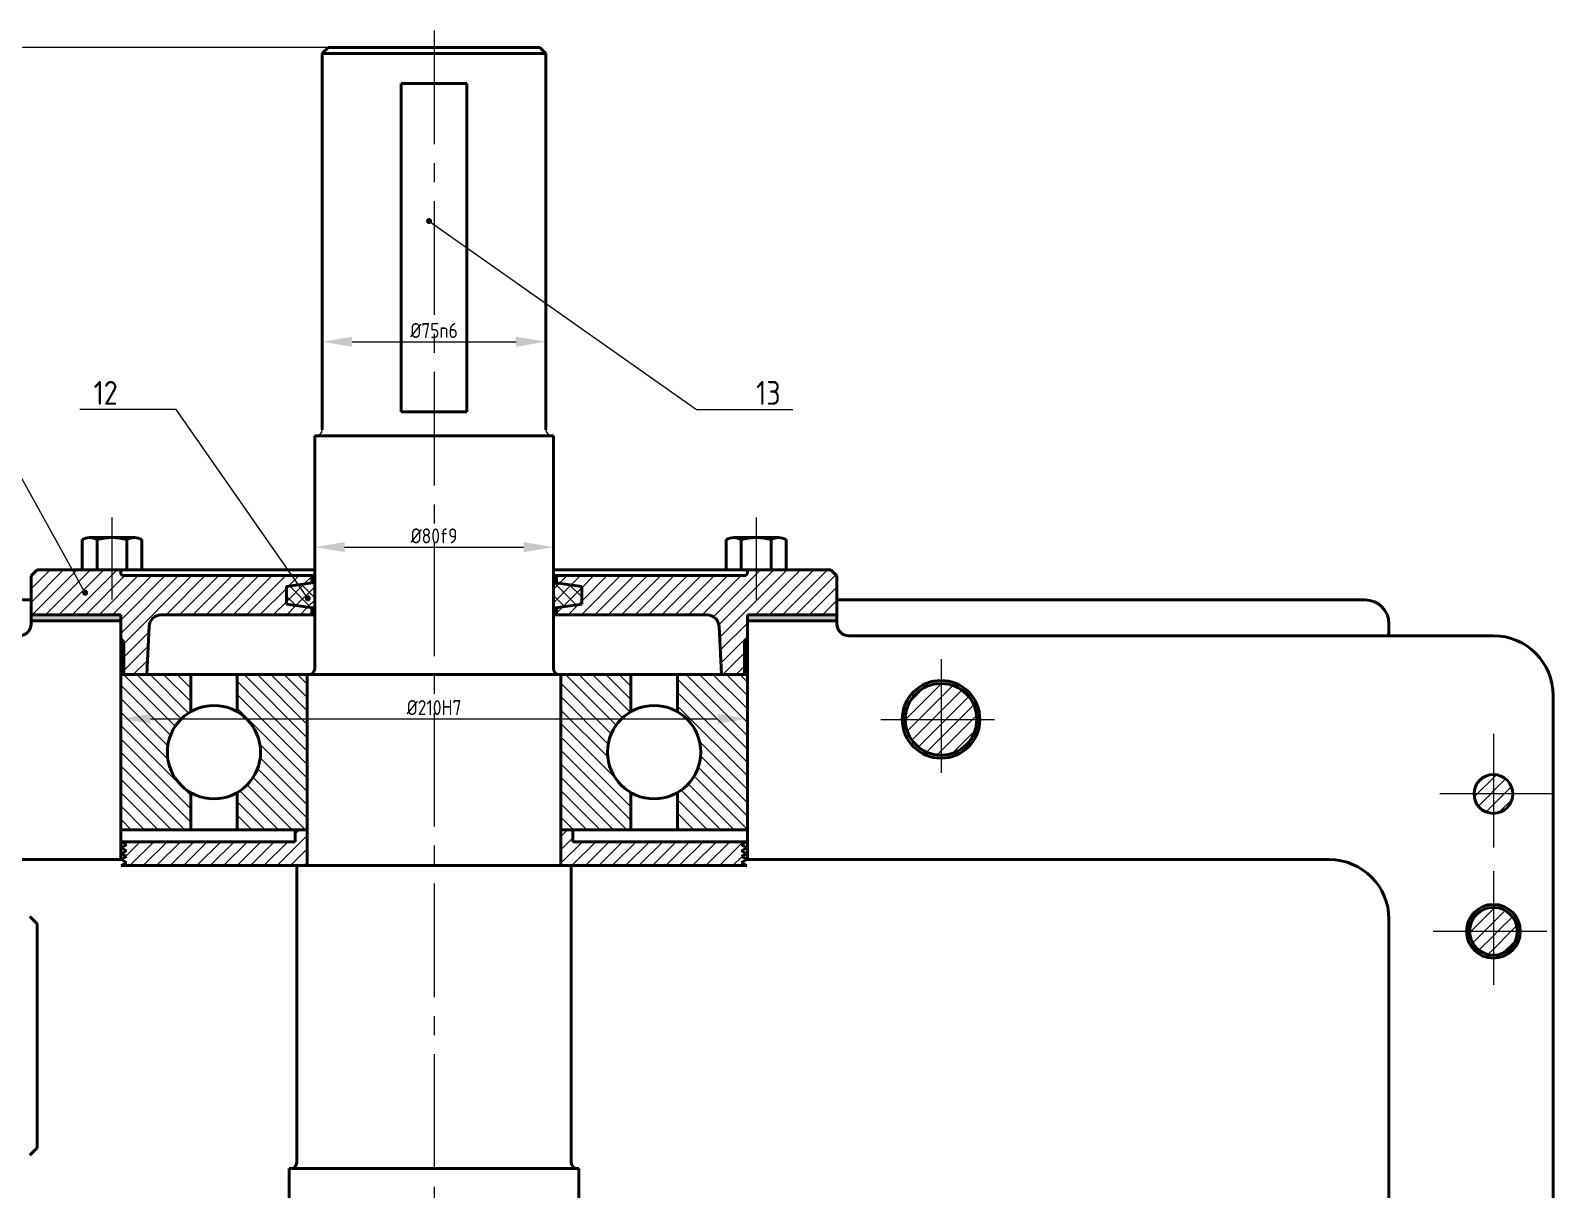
# Model space of a CAD drawing. Header units: millimetres. Extents: x 0 to 1189, y 0 to 841.
# Drawn here: x 464.4 to 719.6, y 207.3 to 401.4 of the extents above; entities that cross this region are included whole.
import ezdxf
from ezdxf import colors
from ezdxf.entities.mleader import LeaderData, LeaderLine
from ezdxf.math import Vec2, Vec3

# ---------------------------------------------------------------- set-up
doc = ezdxf.new("R2010")
doc.units = ezdxf.units.MM
doc.linetypes.add('CENTER2', pattern=[28.575, 19.05, -3.175, 3.175, -3.175])
for name, color, linetype, lineweight in [('中心线', 1, 'CENTER2', 25), ('标注线', 210, 'Continuous', 25), ('粗实线', 7, 'Continuous', 50), ('细实线', 7, 'Continuous', 25)]:
    doc.layers.add(name, color=color, linetype=linetype, lineweight=lineweight)
doc.styles.add('样式 1', font='gbenor.shx', dxfattribs={"bigfont": 'gbcbig.shx'})
doc.dimstyles.new('副本 ISO-25', dxfattribs={"dimtxt": 2.5, "dimasz": 5, "dimexe": 1.25, "dimexo": 0, "dimtad": 1, "dimtoh": 1, "dimlfac": 2, "dimdsep": 46, "dimtxsty": '样式 1', "dimcen": 2.5, "dimadec": 0, "dimazin": 0, "dimtfac": 1, "dimtmove": 0, "dimatfit": 3, "dimfxl": 1, "dimarcsym": 0})
pattern_1 = [(45, (-550.7785, -368.4405), (-1.122532, 1.122532), [])]
pattern_2 = [(135, (-550.7785, -368.4405), (-1.122532, -1.122532), [])]

# ---------------------------------------------------------------- blocks, each defined once
blk = doc.blocks.new('*D25')
at = {"layer": 'Defpoints', "color": 0, "transparency": 16777216}
for p in [(66.16, 398.55), (514.31, 398.55), (66.42, 194.55)]:
    blk.add_point(p, dxfattribs=at)
at = {"layer": '标注线', "color": 0, "lineweight": -2, "transparency": 16777216}
for p, q in [((514.31, 398.55), (64.91, 398.55)), ((66.16, 199.55), (66.16, 393.55)), ((66.42, 194.55), (64.91, 194.55))]:
    blk.add_line(p, q, dxfattribs=at)
at = {"layer": '标注线', "color": 0, "transparency": 16777216}
for points in [[(65.33, 393.55), (66.99, 393.55), (66.16, 398.55)], [(65.33, 199.55), (66.99, 199.55), (66.16, 194.55)]]:
    blk.add_solid(points, dxfattribs=at)
at = {"layer": '标注线', "color": 0, "transparency": 16777216, "insert": (64.28, 296.55), "char_height": 2.5, "attachment_point": 5, "rotation": 90, "style": '样式 1'}
blk.add_mtext('408', dxfattribs=at)
blk = doc.blocks.new('*D26')
at = {"layer": 'Defpoints', "color": 0, "transparency": 16777216}
for p in [(513.31, 349.29), (550.81, 349.29), (550.81, 349.29)]:
    blk.add_point(p, dxfattribs=at)
at = {"layer": '标注线', "color": 0, "lineweight": -2, "transparency": 16777216}
for p, q in [((513.31, 349.29), (513.31, 350.54)), ((550.81, 349.29), (550.81, 350.54)), ((518.31, 349.29), (545.81, 349.29))]:
    blk.add_line(p, q, dxfattribs=at)
at = {"layer": '标注线', "color": 0, "transparency": 16777216}
for points in [[(518.31, 350.13), (518.31, 348.46), (513.31, 349.29)], [(545.81, 350.13), (545.81, 348.46), (550.81, 349.29)]]:
    blk.add_solid(points, dxfattribs=at)
at = {"layer": '标注线', "color": 0, "transparency": 16777216, "insert": (532.06, 351.17), "char_height": 2.5, "attachment_point": 5, "style": '样式 1'}
blk.add_mtext('%%C75n6', dxfattribs=at)
blk = doc.blocks.new('*D27')
at = {"layer": 'Defpoints', "color": 0, "transparency": 16777216}
for p in [(512.06, 314.89), (552.06, 314.89), (552.06, 314.89)]:
    blk.add_point(p, dxfattribs=at)
at = {"layer": '标注线', "color": 0, "lineweight": -2, "transparency": 16777216}
for p, q in [((512.06, 314.89), (512.06, 316.14)), ((517.06, 314.89), (547.06, 314.89)), ((552.06, 314.89), (552.06, 316.14))]:
    blk.add_line(p, q, dxfattribs=at)
at = {"layer": '标注线', "color": 0, "transparency": 16777216}
for points in [[(517.06, 315.73), (517.06, 314.06), (512.06, 314.89)], [(547.06, 315.73), (547.06, 314.06), (552.06, 314.89)]]:
    blk.add_solid(points, dxfattribs=at)
at = {"layer": '标注线', "color": 0, "transparency": 16777216, "insert": (532.06, 316.77), "char_height": 2.5, "attachment_point": 5, "style": '样式 1'}
blk.add_mtext('%%C80f9', dxfattribs=at)
blk = doc.blocks.new('*D28')
at = {"layer": 'Defpoints', "color": 0, "transparency": 16777216}
for p in [(584.56, 286.15), (479.56, 283.05), (584.56, 283.05)]:
    blk.add_point(p, dxfattribs=at)
at = {"layer": '标注线', "color": 0, "lineweight": -2, "transparency": 16777216}
for p, q in [((479.56, 283.05), (479.56, 287.4)), ((484.56, 286.15), (579.56, 286.15)), ((584.56, 283.05), (584.56, 287.4))]:
    blk.add_line(p, q, dxfattribs=at)
at = {"layer": '标注线', "color": 0, "transparency": 16777216}
for points in [[(484.56, 286.98), (484.56, 285.31), (479.56, 286.15)], [(579.56, 286.98), (579.56, 285.31), (584.56, 286.15)]]:
    blk.add_solid(points, dxfattribs=at)
at = {"layer": '标注线', "color": 0, "transparency": 16777216, "insert": (532.06, 288.02), "char_height": 2.5, "attachment_point": 5, "style": '样式 1'}
blk.add_mtext('%%C210H7', dxfattribs=at)
blk = doc.blocks.new('_Dot')
at = {"color": 0, "linetype": 'ByBlock', "lineweight": -2}
blk.add_line((-0.5, 0), (-1, 0), dxfattribs=at)
at = {"color": 0, "linetype": 'ByBlock', "const_width": 0.5}
blk.add_lwpolyline([(-0.25, 0, 1), (0.25, 0, 1)], format="xyb", close=True, dxfattribs=at)

msp = doc.modelspace()

# ---------------------------------------------------------------- hatches: boundary and pattern name
h = msp.add_hatch()
h.set_pattern_fill('ANSI31', color=256, scale=0.5)
h.set_pattern_definition(pattern_1)
h.paths.add_polyline_path([(507.3074, 308.3142), (511.5574, 308.9115), (511.5574, 310.118), (480.0574, 310.118, -0.41421356), (479.5574, 310.618), (479.5574, 311.0778), (465.5574, 311.0778), (464.5574, 310.0778), (464.5574, 303.5507), (479.5574, 303.5507), (479.5574, 299.5507), (480.0574, 299.0507), (480.0574, 293.5507), (483.9074, 293.5507), (484.3124, 301.6505, -0.39965564), (486.3099, 303.5507), (511.5574, 303.5507), (511.5574, 304.7169), (507.3074, 305.3142)])
h.paths.add_polyline_path([(584.5574, 311.0778), (584.5574, 310.618, -0.41421356), (584.0574, 310.118), (552.5574, 310.118), (552.5574, 308.9115), (556.8074, 308.3142), (556.8074, 305.3142), (552.5574, 304.7169), (552.5574, 303.5507), (577.8049, 303.5507, -0.39965564), (579.8024, 301.6505), (580.2074, 293.5507), (584.0574, 293.5507), (584.0574, 299.0507), (584.5574, 299.5507), (584.5574, 303.5507), (599.5574, 303.5507), (599.5574, 310.0778), (598.5574, 311.0778)])
at = {"layer": '中心线'}
h = msp.add_hatch(dxfattribs=at)
h.set_pattern_fill('ANSI31', color=0, scale=0.5)
h.paths.add_polyline_path([(709.5574, 276.8007, 0.41421356), (706.3074, 273.5507), (709.5574, 273.5507)])
h.paths.add_polyline_path([(709.6098, 276.8002), (709.5574, 276.7479), (709.5574, 273.5507), (712.8074, 273.5507, 0.40950015)])
h.paths.add_polyline_path([(712.8074, 273.5507), (709.5574, 273.5507), (709.5574, 270.3007, 0.41421356)])
h.paths.add_polyline_path([(709.5574, 273.5507), (706.3602, 273.5507), (706.3078, 273.4983, 0.40950015), (709.5574, 270.3007)])
h.paths.add_polyline_path([(112.0574, 118.8007, 0.41421356), (108.8074, 115.5507), (112.0574, 115.5507)])
h.paths.add_polyline_path([(112.0574, 118.8007), (112.0574, 115.5507), (115.3074, 115.5507, 0.41421356)])
h.paths.add_polyline_path([(115.3074, 115.5507), (112.0574, 115.5507), (112.0574, 112.3007, 0.41421356)])
h.paths.add_polyline_path([(112.0574, 115.5507), (108.8074, 115.5507, 0.41421356), (112.0574, 112.3007)])
at = {"layer": '标注线'}
h = msp.add_hatch(color=0, dxfattribs=at)
h.dxf.hatch_style = 1
h.paths.add_polyline_path([(170.5574, 303.5507), (155.5574, 303.5507), (155.5574, 302.5507), (170.5574, 302.5507)])
h.paths.add_polyline_path([(240.5574, 303.5507), (225.5574, 303.5507), (225.5574, 302.5507), (240.5574, 302.5507)])
h.paths.add_polyline_path([(295.5574, 303.5507), (280.5574, 303.5507), (280.5574, 302.5507), (295.5574, 302.5507)])
h.paths.add_polyline_path([(405.5574, 303.5507), (390.5574, 303.5507), (390.5574, 302.5507), (405.5574, 302.5507)])
h.paths.add_polyline_path([(479.5574, 303.5507), (464.5574, 303.5507), (464.5574, 302.5507), (479.5574, 302.5507)])
h.paths.add_polyline_path([(599.5574, 303.5507), (584.5574, 303.5507), (584.5574, 302.5507), (599.5574, 302.5507)])
at = {"layer": '细实线'}
h = msp.add_hatch(dxfattribs=at)
h.set_pattern_fill('ANSI37', color=256, scale=0.5)
h.set_pattern_definition([(45, (-550.7785, -368.4405), (-1.122532, 1.122532), []), (135, (-550.7785, -368.4405), (-1.122532, -1.122532), [])])
h.paths.add_polyline_path([(185.3074, 78.767), (185.3074, 76.767), (188.5574, 76.3102), (188.8074, 76.3102), (188.8074, 79.2237), (188.5574, 79.2237)])
h.paths.add_polyline_path([(207.3074, 76.3102), (207.5574, 76.3102), (210.8074, 76.767), (210.8074, 78.767), (207.5574, 79.2237), (207.3074, 79.2237)])
h.paths.add_polyline_path([(556.8074, 305.3142), (556.8074, 308.3142), (552.0574, 308.9818), (552.0574, 304.6466)])
h.paths.add_polyline_path([(507.3074, 308.3142), (507.3074, 305.3142), (512.0574, 304.6466), (512.0574, 308.9818)])
h = msp.add_hatch(dxfattribs=at)
h.set_pattern_fill('ANSI31', color=256, scale=0.5, angle=90)
h.set_pattern_definition(pattern_2)
h.paths.add_polyline_path([(487.3699, 280.5507, -0.26794919), (491.2761, 287.3165), (491.2761, 293.5507), (479.5574, 293.5507), (479.5574, 267.5507), (491.2761, 267.5507), (491.2761, 273.7848, -0.26794919)])
h.paths.add_polyline_path([(510.8074, 293.5507), (499.0886, 293.5507), (499.0886, 287.3165, -0.26794919), (502.9949, 280.5507, -0.26794919), (499.0886, 273.7848), (499.0886, 267.5507), (510.8074, 267.5507)])
h = msp.add_hatch(dxfattribs=at)
h.set_pattern_fill('ANSI31', color=256, scale=0.5, angle=90)
h.set_pattern_definition(pattern_2)
h.paths.add_polyline_path([(553.3074, 267.5507), (565.0261, 267.5507), (565.0261, 273.7848, -0.26794919), (561.1199, 280.5507, -0.26794919), (565.0261, 287.3165), (565.0261, 293.5507), (553.3074, 293.5507)])
h.paths.add_polyline_path([(584.5574, 293.5507), (572.8386, 293.5507), (572.8386, 287.3165, -0.26794919), (576.7449, 280.5507, -0.26794919), (572.8386, 273.7848), (572.8386, 267.5507), (584.5574, 267.5507)])
h = msp.add_hatch(dxfattribs=at)
h.set_pattern_fill('ANSI31', color=256, scale=0.5)
h.set_pattern_definition(pattern_1)
h.paths.add_polyline_path([(617.0049, 292.0507, 0.41421356), (611.0049, 286.0507), (617.0049, 286.0507)])
h.paths.add_polyline_path([(617.0049, 292.0507), (617.0049, 286.0507), (623.0049, 286.0507, 0.41421356)])
h.paths.add_polyline_path([(623.0049, 286.0507), (617.0049, 286.0507), (617.0049, 280.0507, 0.41421356)])
h.paths.add_polyline_path([(617.0049, 286.0507), (611.0049, 286.0507, 0.41421356), (617.0049, 280.0507)])
h = msp.add_hatch(dxfattribs=at)
h.set_pattern_fill('ANSI31', color=256, scale=0.5)
h.set_pattern_definition(pattern_1)
h.paths.add_polyline_path([(188.0574, 267.5507), (178.5574, 267.5507), (178.5574, 265.5507), (170.6574, 265.5507), (171.5234, 265.0507), (170.6574, 264.5507), (171.5234, 264.0507), (170.6574, 263.5507), (171.5234, 263.0507), (170.6574, 262.5507), (171.5234, 262.0507), (170.6574, 261.5507), (188.0574, 261.5507)])
h.paths.add_polyline_path([(224.5914, 264.0507), (225.4574, 264.5507), (224.5914, 265.0507), (225.4574, 265.5507), (217.5574, 265.5507), (217.5574, 267.5507), (208.0574, 267.5507), (208.0574, 261.5507), (225.4574, 261.5507), (224.5914, 262.0507), (225.4574, 262.5507), (224.5914, 263.0507), (225.4574, 263.5507)])
h.paths.add_polyline_path([(324.3074, 267.5507), (303.5574, 267.5507), (303.5574, 265.5507), (295.6574, 265.5507), (296.5234, 265.0507), (295.6574, 264.5507), (296.5234, 264.0507), (295.6574, 263.5507), (296.5234, 263.0507), (295.6574, 262.5507), (296.5234, 262.0507), (295.6574, 261.5507), (320.6574, 261.5507), (320.6574, 253.0507), (324.3074, 253.0507)])
h.paths.add_polyline_path([(382.5574, 267.5507), (361.8074, 267.5507), (361.8074, 253.0507), (365.4574, 253.0507), (365.4574, 261.5507), (390.4574, 261.5507), (389.5914, 262.0507), (390.4574, 262.5507), (389.5914, 263.0507), (390.4574, 263.5507), (389.5914, 264.0507), (390.4574, 264.5507), (389.5914, 265.0507), (390.4574, 265.5507), (382.5574, 265.5507)])
h.paths.add_polyline_path([(510.8074, 267.5507), (508.8074, 267.5507), (508.8074, 265.5507), (479.6574, 265.5507), (480.5234, 265.0507), (479.6574, 264.5507), (480.5234, 264.0507), (479.6574, 263.5507), (480.5234, 263.0507), (479.6574, 262.5507), (480.5234, 262.0507), (479.6574, 261.5507), (510.8074, 261.5507)])
h.paths.add_polyline_path([(583.5914, 264.0507), (584.4574, 264.5507), (583.5914, 265.0507), (584.4574, 265.5507), (555.3074, 265.5507), (555.3074, 267.5507), (553.3074, 267.5507), (553.3074, 261.5507), (584.4574, 261.5507), (583.5914, 262.0507), (584.4574, 262.5507), (583.5914, 263.0507), (584.4574, 263.5507)])

# ---------------------------------------------------------------- linework, layer by layer
at = {"layer": '中心线'}
for p, q in [((532.0574, 401.4242), (532.0574, 55.3474)), ((478.0862, 319.8688), (478.0862, 306.1258)), ((586.0285, 319.8688), (586.0285, 306.1258)), ((617.0049, 296.1264), (617.0049, 275.9749)), ((606.9292, 286.0507), (627.0807, 286.0507)), ((709.5574, 283.6264), (709.5574, 263.4749)), ((719.6331, 273.5507), (699.4816, 273.5507)), ((709.5574, 260.6264), (709.5574, 240.4749)), ((699.4816, 250.5507), (719.6331, 250.5507))]:
    msp.add_line(p, q, dxfattribs=at)
at = {"layer": '粗实线'}
for p, q in [((513.3074, 397.5507), (514.3074, 398.5507)), ((549.8074, 398.5507), (514.3074, 398.5507)), ((549.8074, 398.5507), (550.8074, 397.5507)), ((513.3074, 397.5507), (513.3074, 334.5507)), ((513.3074, 397.5507), (550.8074, 397.5507)), ((513.3074, 397.5507), (513.3074, 397.5507)), ((550.8074, 397.5507), (550.8074, 334.5507)), ((550.8074, 397.5507), (550.8074, 397.5507)), ((526.5574, 392.5507), (537.5574, 392.5507)), ((526.5574, 392.5507), (526.5574, 337.5507)), ((537.5574, 337.5507), (537.5574, 392.5507)), ((526.5574, 337.5507), (537.5574, 337.5507)), ((512.0574, 294.5507), (512.0574, 333.5507)), ((552.0574, 333.5507), (512.0574, 333.5507)), ((552.0574, 333.5507), (552.0574, 294.5507)), ((481.9107, 316.4778), (474.3362, 316.4778)), ((582.2041, 316.4778), (589.7785, 316.4778)), ((473.0862, 311.0778), (473.0862, 316.171)), ((475.5862, 316.171), (475.5862, 311.0778)), ((480.5862, 316.1721), (480.5862, 311.0778)), ((483.0862, 316.1721), (483.0862, 311.0778)), ((581.0285, 316.1721), (581.0285, 311.0778)), ((583.5285, 316.1721), (583.5285, 311.0778)), ((588.5285, 316.171), (588.5285, 311.0778)), ((591.0285, 311.0778), (591.0285, 316.171)), ((465.5574, 311.0778), (464.5574, 310.0778)), ((464.5574, 310.0778), (464.5574, 302.0507)), ((465.5574, 311.0778), (512.0574, 311.0778)), ((479.5574, 310.618), (479.5574, 311.0778)), ((512.0574, 310.118), (480.0574, 310.118)), ((507.3074, 308.3142), (512.0574, 308.9818)), ((511.5574, 310.118), (511.5574, 308.9115)), ((598.5574, 311.0778), (552.0574, 311.0778)), ((552.0574, 310.118), (584.0574, 310.118)), ((556.8074, 308.3142), (552.0574, 308.9818)), ((552.5574, 310.118), (552.5574, 308.9115)), ((584.5574, 310.618), (584.5574, 311.0778)), ((598.5574, 311.0778), (599.5574, 310.0778)), ((599.5574, 310.0778), (599.5574, 302.0507)), ((507.3074, 305.3142), (507.3074, 308.3142)), ((556.8074, 305.3142), (556.8074, 308.3142)), ((405.5574, 306.0507), (464.5574, 306.0507)), ((507.3074, 305.3142), (512.0574, 304.6466)), ((511.5574, 304.7169), (511.5574, 303.5507)), ((556.8074, 305.3142), (552.0574, 304.6466)), ((552.5574, 304.7169), (552.5574, 303.5507)), ((599.5574, 306.0507), (688.0574, 306.0507)), ((479.5574, 303.5507), (464.5574, 303.5507)), ((464.5574, 302.5507), (479.5574, 302.5507)), ((479.5574, 303.5507), (479.5574, 262.5507)), ((484.3124, 301.6505), (483.9074, 293.5507)), ((486.3099, 303.5507), (512.0574, 303.5507)), ((577.8049, 303.5507), (552.0574, 303.5507)), ((579.8024, 301.6505), (580.2074, 293.5507)), ((584.5574, 303.5507), (584.5574, 262.5507)), ((584.5574, 303.5507), (599.5574, 303.5507)), ((584.5574, 302.5507), (599.6209, 302.5507)), ((692.0574, 302.0507), (692.0574, 300.0507)), ((480.0574, 299.0507), (479.5574, 299.5507)), ((480.0574, 293.5507), (480.0574, 299.0507)), ((584.0574, 299.0507), (584.5574, 299.5507)), ((584.0574, 293.5507), (584.0574, 299.0507)), ((601.5574, 300.0507), (709.5574, 300.0507)), ((479.5574, 293.5507), (584.5574, 293.5507)), ((491.2761, 287.3165), (491.2761, 293.5507)), ((499.0886, 287.3165), (499.0886, 293.5507)), ((510.8074, 293.5507), (510.8074, 261.5507)), ((553.3074, 293.5507), (553.3074, 261.5507)), ((565.0261, 287.3165), (565.0261, 293.5507)), ((572.8386, 287.3165), (572.8386, 293.5507)), ((719.5574, 290.0507), (719.5574, 99.0507)), ((491.2761, 273.7848), (491.2761, 267.5507)), ((499.0886, 273.7848), (499.0886, 267.5507)), ((565.0261, 273.7848), (565.0261, 267.5507)), ((572.8386, 273.7848), (572.8386, 267.5507)), ((510.8074, 267.5507), (479.5574, 267.5507)), ((480.5234, 265.0507), (479.6574, 265.5507)), ((479.6574, 265.5507), (508.8074, 265.5507)), ((508.8074, 267.5507), (508.8074, 265.5507)), ((553.3074, 267.5507), (584.5574, 267.5507)), ((555.3074, 267.5507), (555.3074, 265.5507)), ((584.4574, 265.5507), (555.3074, 265.5507)), ((583.5914, 265.0507), (584.4574, 265.5507)), ((479.6574, 264.5507), (480.5234, 265.0507)), ((480.5234, 264.0507), (479.6574, 264.5507)), ((479.6574, 263.5507), (480.5234, 264.0507)), ((480.5234, 263.0507), (479.6574, 263.5507)), ((479.6574, 262.5507), (480.5234, 263.0507)), ((584.4574, 264.5507), (583.5914, 265.0507)), ((583.5914, 264.0507), (584.4574, 264.5507)), ((584.4574, 263.5507), (583.5914, 264.0507)), ((583.5914, 263.0507), (584.4574, 263.5507)), ((584.4574, 262.5507), (583.5914, 263.0507)), ((479.6574, 262.5507), (390.4574, 262.5507)), ((480.5234, 262.0507), (479.6574, 262.5507)), ((479.6574, 261.5507), (480.5234, 262.0507)), ((584.4574, 261.5507), (479.6574, 261.5507)), ((509.0574, 211.8007), (509.0574, 261.5507)), ((555.0574, 211.8007), (555.0574, 261.5507)), ((583.5914, 262.0507), (584.4574, 262.5507)), ((584.4574, 261.5507), (583.5914, 262.0507)), ((584.4574, 262.5507), (682.0574, 262.5507)), ((465.5574, 251.8007), (464.3074, 253.0507)), ((465.5574, 251.8007), (465.5574, 214.3007)), ((692.0574, 252.5507), (692.0574, 136.5507)), ((464.3074, 213.0507), (465.5574, 214.3007)), ((507.8074, 200.8007), (507.8074, 210.8007)), ((556.3074, 210.8007), (507.8074, 210.8007)), ((556.3074, 200.8007), (556.3074, 210.8007))]:
    msp.add_line(p, q, dxfattribs=at)
for centre, radius in [((617.0049, 286.0507), 6.5), ((617.0049, 286.0507), 6), ((495.1824, 280.5507), 7.8125), ((568.9324, 280.5507), 7.8125), ((709.5574, 273.5507), 3.25), ((709.5574, 250.5507), 4.5), ((709.5574, 250.5507), 4)]:
    msp.add_circle(centre, radius, dxfattribs=at)
for centre, radius, start, end in [((474.3362, 313.7778), 2.7, 62.421532, 117.578468), ((478.0886, 306.119), 10.3588, 76.047574, 103.978955), ((481.8362, 313.7778), 2.701, 62.4329, 117.5671), ((582.2785, 313.7778), 2.701, 62.4329, 117.5671), ((586.0262, 306.119), 10.3588, 76.021045, 103.952426), ((589.7785, 313.7778), 2.7, 62.421532, 117.578468), ((480.0574, 310.618), 0.5, 180, 270), ((584.0574, 310.618), 0.5, 270, 360), ((688.0574, 302.0507), 4, 0, 90), ((462.5574, 302.0507), 2, 270, 0), ((486.3099, 301.5507), 2, 90, 177.137595), ((577.8049, 301.5507), 2, 2.862405, 90), ((601.5574, 302.0507), 2, 180, 270), ((709.5574, 290.0507), 10, 0, 90), ((511.0574, 294.5507), 1, 270, 0), ((553.0574, 294.5507), 1, 180, 270), ((682.0574, 252.5507), 10, 0, 90), ((508.0574, 211.8007), 1, 270, 0), ((556.0574, 211.8007), 1, 180, 270)]:
    msp.add_arc(centre, radius, start, end, dxfattribs=at)
at = {"layer": '细实线', "linetype": 'Continuous'}
for p, q in [((709.5574, 276.7479), (709.6098, 276.8002)), ((706.3078, 273.4983), (706.3602, 273.5507)), ((705.8108, 250.5507), (709.5574, 254.2972)), ((709.5574, 254.2972), (709.8033, 254.5431)), ((709.5574, 252.0522), (711.5336, 254.0284)), ((710.301, 250.5507), (712.7331, 252.9828)), ((705.5649, 250.3048), (705.8108, 250.5507)), ((706.0797, 248.5744), (708.0559, 250.5507)), ((708.0559, 250.5507), (709.5574, 252.0522)), ((709.5574, 249.8071), (710.301, 250.5507)), ((709.5574, 247.562), (712.546, 250.5507)), ((712.546, 250.5507), (713.4532, 251.4578)), ((707.1253, 247.375), (709.5574, 249.8071)), ((708.6502, 246.6549), (709.5574, 247.562)), ((711.1009, 246.8605), (713.2476, 249.0072))]:
    msp.add_line(p, q, dxfattribs=at)
at = {"layer": '细实线'}
for centre, start, end in [((512.3074, 334.5507), 270, 0), ((551.8074, 334.5507), 180, 270)]:
    msp.add_arc(centre, 1, start, end, dxfattribs=at)

# ---------------------------------------------------------------- dimensions: what is measured, and where the dimension line sits
at = {"layer": '标注线'}
dim = msp.add_linear_dim(base=(66.1595, 398.5507), p1=(66.4239, 194.5507), p2=(514.3074, 398.5507), angle=90, dimstyle='副本 ISO-25', dxfattribs=at)
dim.commit()
dim.dimension.update_dxf_attribs({"geometry": '*D25', "text_midpoint": (64.2845, 296.5507)})
for base, p1, p2, text, picture, middle in [((550.8074, 349.2938), (513.3074, 349.2938), (550.8074, 349.2938), '%%C<>n6', '*D26', (532.0574, 351.1688)), ((584.5574, 286.1471), (479.5574, 283.0507), (584.5574, 283.0507), '%%C<>H7', '*D28', (532.0574, 288.0221))]:
    dim = msp.add_linear_dim(base=base, p1=p1, p2=p2, text=text, dimstyle='副本 ISO-25', dxfattribs=at)
    dim.commit()
    dim.dimension.update_dxf_attribs({"geometry": picture, "text_midpoint": middle})
dim = msp.add_linear_dim(base=(552.0574, 314.8937), p1=(512.0574, 314.8937), p2=(552.0574, 314.8937), angle=180, text='%%C<>f9', dimstyle='副本 ISO-25', dxfattribs=at)
dim.commit()
dim.dimension.update_dxf_attribs({"geometry": '*D27', "text_midpoint": (532.0574, 316.7687)})

# ---------------------------------------------------------------- leaders
ml = msp.add_multileader_mtext('Standard', dxfattribs=at)
ml.set_content('13', color=256, style='样式 1')
ml.set_leader_properties()
ml.set_arrow_properties(name='DOT')
ml.build(insert=Vec2(0, 0))
ml.multileader.update_dxf_attribs({"text_left_attachment_type": 6, "text_right_attachment_type": 6, "arrow_head_size": 1})
ctx = ml.context
ctx.base_point, ctx.arrow_head_size, ctx.plane_origin = Vec3(584.0266, 337.9265), 1, Vec3(532.7368, 170.7705)
ctx.left_attachment, ctx.right_attachment = 6, 6
notes = []
notes.append((ctx, [(0, (1, 1, 0), (576.0266, 337.9265), (1, 0), 8, [(0, [(531.2232, 369.5065)], 0, [])])]))
ctx.mtext.insert, ctx.mtext.flow_direction = Vec3(586.0266, 342.7265), 5
ml = msp.add_multileader_mtext('Standard', dxfattribs=at)
ml.set_content('11', color=256, style='样式 1')
ml.set_leader_properties()
ml.set_arrow_properties(name='DOT')
ml.build(insert=Vec2(0, 0))
ml.multileader.update_dxf_attribs({"text_left_attachment_type": 6, "text_right_attachment_type": 6, "arrow_head_size": 1})
ctx = ml.context
ctx.base_point, ctx.arrow_head_size, ctx.plane_origin = Vec3(442.0628, 337.9265), 1, Vec3(473.5915, 307.2513)
ctx.left_attachment, ctx.right_attachment, ctx.text_align_type = 6, 6, 2
notes.append((ctx, [(0, (1, 1, 0), (456.5628, 337.9265), (-1, 0), 8, [(0, [(473.5915, 307.2513)], 0, [])])]))
ctx.mtext.insert, ctx.mtext.alignment, ctx.mtext.flow_direction = Vec3(446.3961, 342.7265), 3, 5
ml = msp.add_multileader_mtext('Standard', dxfattribs=at)
ml.set_content('12', color=256, style='样式 1')
ml.set_leader_properties()
ml.set_arrow_properties(name='DOT')
ml.build(insert=Vec2(0, 0))
ml.multileader.update_dxf_attribs({"text_left_attachment_type": 6, "text_right_attachment_type": 6, "arrow_head_size": 1})
ctx = ml.context
ctx.base_point, ctx.arrow_head_size, ctx.plane_origin = Vec3(473.8484, 337.9265), 1, Vec3(510.9006, 306.3229)
ctx.left_attachment, ctx.right_attachment, ctx.text_align_type = 6, 6, 2
notes.append((ctx, [(0, (1, 1, 0), (488.8484, 337.9265), (-1, 0), 8, [(0, [(510.9006, 306.3229)], 0, [])])]))
ctx.mtext.insert, ctx.mtext.alignment, ctx.mtext.flow_direction = Vec3(479.0486, 342.7265), 3, 5
for ctx, leaders in notes:
    for number, flags, end, landing, length, lines in leaders:
        leader = LeaderData()
        leader.index, (leader.has_last_leader_line, leader.has_dogleg_vector, leader.attachment_direction) = number, flags
        leader.last_leader_point, leader.dogleg_vector, leader.dogleg_length = Vec3(end), Vec3(landing), length
        for number, points, colour, breaks in lines:
            line = LeaderLine()
            line.index, line.vertices, line.color, line.breaks = number, Vec3.list(points), colors.encode_raw_color(colour), breaks
            leader.lines.append(line)
        ctx.leaders.append(leader)

doc.saveas('drawing.dxf')
